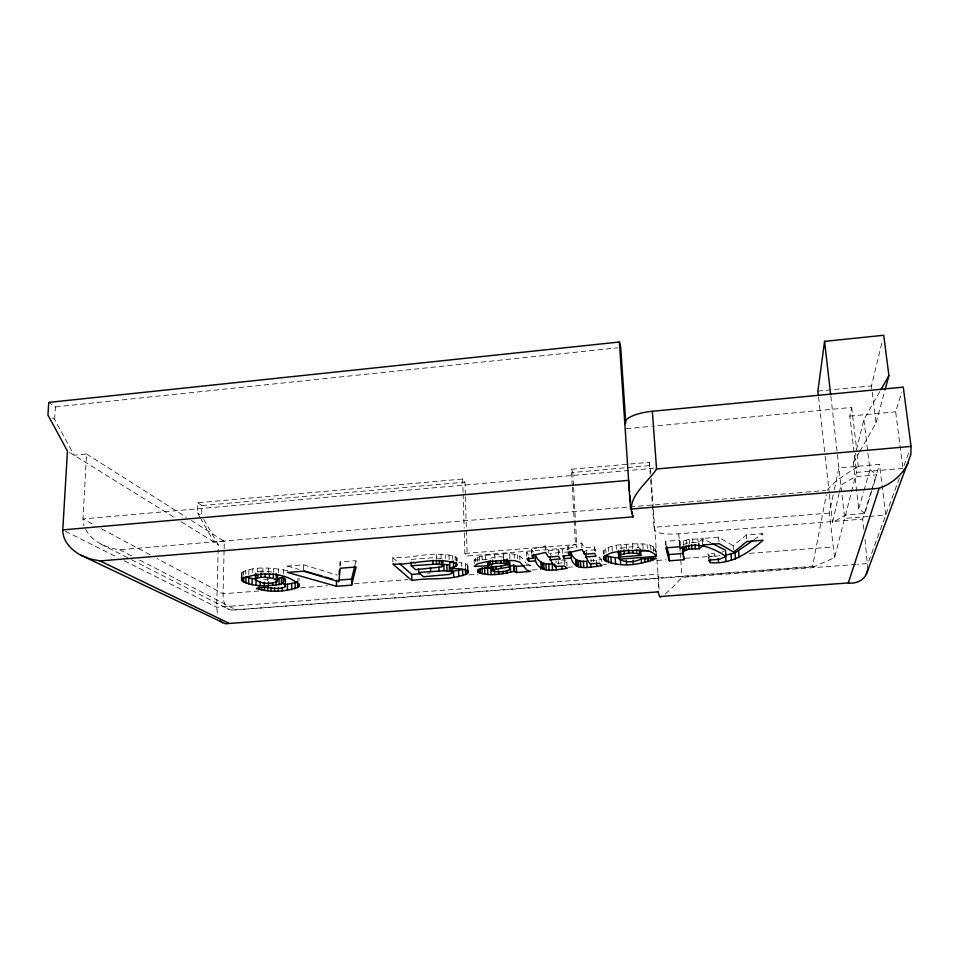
<?xml version="1.0" encoding="UTF-8"?>
<svg xmlns="http://www.w3.org/2000/svg" width="959" height="959" viewBox="0 0 959 959"><rect width="100%" height="100%" fill="white"/><g stroke="black" fill="none" stroke-linecap="round" stroke-linejoin="round"><path stroke-width="0.72" stroke-dasharray="4.79 3.6" d="M303.476 569.886L303.512 564.827L287.496 566.11L287.448 571.156M297.937 580.471L297.961 578.037M283.444 573.602L283.48 569.85C269.982 567.836 254.567 566.074 242.004 572.355L241.5 577.174M867.835 569.262L864.922 538.383M273.507 572.163L273.555 568.399M278.613 572.715L278.661 568.963M267.345 580.782L267.393 577.114M268.244 573.158L268.316 568.124M257.432 572.199L257.492 568.423M261.076 573.614L261.112 571.12L272.116 571.96M262.886 573.17L262.958 568.136M248.825 574.573L248.92 569.55M252.756 572.679L252.816 568.915M241.932 576.095L242.004 572.355M242.1 577.078L241.572 573.458M243.382 575.052L243.454 571.3M245.732 574.105L245.792 570.353M224.094 550.346L223.075 593.753C223.147 599.327 223.867 605.932 228.853 609.349L231.85 610.116L813.831 566.841L834.582 557.635L858.161 465.882L857.022 452.828M224.13 548.848L224.31 541.356L191.452 520.521M203.811 519.454L218.28 544.748L216.722 607.239L217.549 614.803M200.383 518.016L197.47 512.933L197.77 502.768L462.694 479.009L464.947 482.101L465.355 495.395M197.77 502.768L201.929 505.573L201.642 515.666L197.47 512.933M52.421 417.944L54.663 419.407L74.059 455.213L86.562 453.991L82.989 518.963L83.924 525.964M54.663 419.407L55.454 406.904L48.765 402.408M299.124 580.183L299.22 578.625M339.81 566.002L340.181 561.902L356.077 560.631L356.101 565.726M231.85 610.116L812.513 566.385L826.358 494.712M834.582 557.635L829.367 513.065L833.982 491.212M834.294 489.761L838.897 467.908L879.487 464.384L885.756 515.091L869.609 516.386M902.946 468.4L856.495 472.391L849.842 416.098L851.676 407.431L652.887 426.192M871.911 490.552L864.862 513.401L845.55 514.959L832.544 522.499L839.041 493.681M839.365 492.243L840.995 485.038L855.392 476.671L876.766 474.849L872.354 489.126M354.698 566.313L356.077 560.631M859.923 451.245L876.046 422.871L871.467 385.902L882.328 341.044M864.862 513.401L858.725 508.69L853.33 462.849L863.879 419.527L880.062 391.104M876.046 422.871L884.618 391.356M858.725 508.69L863.544 491.991M863.939 490.6L869.969 469.718L863.879 419.527M863.867 529.488L862.644 519.119L879.487 464.384M902.767 466.949L895.67 411.831L901.58 392.615M899.41 478.014L867.895 563.568L857.49 564.336M903.965 465.654L908.521 453.283M603.367 554.158L603.211 551.617C609.876 543.549 622.87 545.144 632.389 543.777C639.929 544.376 655.261 541.739 656.076 552.54M853.33 462.849L859.192 452.528M467.297 567.404L467.584 565.007L465.439 563.712L458.965 562.453M827.197 490.325C835.229 479.788 847.672 473.65 858.161 465.882M474.237 563.82L474.118 560.032C481.61 552.959 493.969 555.8 503.343 554.014C512.19 552.863 521.696 554.23 525.82 563.077M455.933 559.9L457.059 558.665L456.676 557.431C436.585 549.459 413.593 558.665 392.818 557.694L392.89 562.813M856.015 564.443L682.113 577.366L671.444 588.574L663.196 595.623M710.871 542.806L702.899 538.778L698.655 542.326L688.478 542.626L682.928 544.904M733.479 549.579L733.144 545.755L746.27 534.954L762.417 533.683L762.801 537.627M754.026 539.737L762.417 533.683M721.851 552.288L723.961 551.329M680.255 546.079L679.955 542.195L689.173 539.27L702.899 538.778L703.223 542.686M620.497 548.26L632.556 546.654L639.09 547.757L640.468 549.028M531.813 554.35L531.574 549.183L545.18 545.923L548.14 550.634L548.26 553.199M567.944 550.202L567.74 546.306L581.705 543.01L584.163 547.781L594.364 546.978L595.863 552.336M567.045 565.954L566.853 562.238L555.896 563.592M590.516 560.907L601.617 559.541L601.773 562.034M257.899 571.576L261.112 571.12M561.339 560.188L564.12 559.804L566.853 562.238M55.454 406.904L617.764 347.805M817.883 391.092L871.467 385.902M626.179 428.709L651.401 426.323M849.842 416.098L895.67 411.831M572.259 485.518L571.372 469.263L649.363 462.274L650.705 472.907M201.929 505.573L464.947 482.101M571.372 469.263L572.811 472.475L650.178 465.571M653.99 468.244L82.989 518.963L94.881 525.316M85.675 529.38C92.004 541.895 106.461 547.853 119.695 549.771L628.684 506.999M630.171 506.879L825.711 490.445M224.31 541.356L214.193 542.207L201.102 519.298M650.634 480.003L654.026 527.282L829.367 513.065M868.147 516.493L844.675 518.387L841.786 493.142M654.026 527.282L654.817 530.111A22.896 5.73 -4.1 0 0 678.756 533.827L862.644 519.119M464.899 553.427L575.46 544.628L576.874 547.289L467.177 555.98L464.899 553.427L464.192 529.62M526.767 556.184L526.599 552.336L533.348 551.809L531.574 549.183M548.14 550.634L558.246 549.843L559.888 552.6L560.02 555.153M562.609 553.367L562.418 549.507L569.226 548.968L567.74 546.306M665.654 545.263L665.366 541.356L679.535 540.241L679.955 542.195M702.611 543.669L702.18 538.443L718.579 537.148L733.144 545.755M559.888 552.6L549.867 553.391L551.161 555.441M569.43 551.845L564.024 552.276L562.418 549.507M595.707 549.783L585.589 550.574L586.92 553.175M652.935 550.226L655.896 549.998M427.498 573.242L430.363 573.014M526.143 565.606L530.327 565.283L530.495 568.975M258.87 591.008L223.075 593.753L156.988 558.474M300.635 587.807L327.487 585.745M354.327 583.683L408.031 579.572M469.179 574.873L478.133 574.189M531.825 570.066L540.78 569.382M567.632 567.32L573.59 566.865M603.427 564.575L606.412 564.348M657.119 560.452L666.073 559.768M685.469 558.282L719.765 555.645M749.602 553.355L833.131 546.954M708.497 558.881L708.078 553.882L714.323 553.559L714.635 557.311M708.078 553.882L709.732 556.388L718.015 555.956M474.118 560.032L487.592 559.553C493.034 556.496 501.725 555.513 507.263 558.582M268.52 579.62L260.225 579.464M441.212 558.402L432.857 557.766L411.171 559.421L415.463 563.413M287.496 566.11L298.693 569.346M283.48 569.85L286.777 570.797M303.512 564.827L337.508 575.148M812.513 566.385L813.831 566.841M530.327 565.283L526.623 563.856L526.779 567.572M702.18 538.443L702.899 538.778M65.452 531.25L117.657 557.479M124.358 560.835L216.722 607.239L657.994 574.177A23.256 1.199 85.2 0 1 658.677 588.586M100.935 544.113L130.256 559.061M131.587 559.732L228.853 609.349M119.695 549.771L131.635 555.944M139.594 560.056L235.135 609.361M101.486 528.841L150.383 554.949M69.659 452.48L175.053 517.92M181.371 521.828L218.28 544.748M86.562 453.991L186.394 517.309M869.969 469.718L876.766 474.849M392.818 557.694L398.381 562.633M601.617 559.541L599.159 557.083L599.459 562.094M526.599 552.336L528.505 555.069M665.366 541.356L666.397 545.323M603.211 551.617L603.463 553.175M851.676 407.431L856.759 450.227M830.842 396.163L841.618 491.667M818.542 396.99L824.968 454.578M825.136 456.052L829.247 492.974M829.415 494.448L832.544 522.499M746.27 534.954L746.641 538.898M718.579 537.148L719.034 542.374M709.732 556.388L709.948 558.869M697.852 538.646L698.176 542.566M692.674 538.886L692.985 542.794M689.173 539.27L689.593 544.484M686.129 539.845L686.428 543.753M683.168 540.768L683.575 545.971M679.535 540.241L679.943 545.443M678.756 533.827L679.655 545.443M679.763 546.894L680.099 551.245M680.219 552.696L680.662 558.498M680.77 559.948L682.113 577.366M651.137 478.769L653.247 508.102M653.343 509.577L656.412 552.144M656.939 559.493L659.061 589.09M649.363 462.274L650.214 474.094M655.033 548.152L655.309 551.976M653.271 546.618L653.642 551.749M650.622 545.419L650.993 550.562M647.085 544.544L647.349 548.416M642.782 543.993L643.141 549.159M637.879 543.729L638.143 547.625M632.389 543.777L632.724 549.231M626.299 544.137L626.647 549.315M620.941 544.688L621.18 548.56M616.158 545.431L616.409 549.303M611.998 546.366L612.31 551.533M608.438 547.505L608.665 551.365M605.68 548.776L605.92 552.624M603.942 550.154L604.182 553.978M596.45 560.32L596.594 562.813M594.364 546.978L594.592 550.85M593.561 559.097L593.705 561.602M591.032 559.121L591.176 561.626M581.705 543.01L582.005 548.224M572.811 472.475L573.542 485.949M573.626 487.436L576.874 547.289M572.331 486.992L575.46 544.628M564.12 559.804L564.383 564.791M558.246 549.843L558.51 554.973M558.546 560.571L558.737 564.3M556.016 560.595L556.148 563.089M545.18 545.923L545.371 549.819M519.742 555.848L519.898 559.648M517.428 554.793L517.584 558.606M514.216 554.242L514.372 558.066M509.685 553.942L509.888 559.049M503.343 554.014L503.547 559.121M494.724 554.554L494.868 558.378M485.518 555.525L485.65 559.349M482.053 556.1L482.173 559.912M479.344 556.723L479.464 560.536M477.27 557.431L477.402 561.231M475.712 558.21L475.832 562.01M468.04 566.182L468.112 568.651M465.403 496.882L467.177 555.98M467.584 565.007L467.704 568.735M465.439 563.712L465.547 567.464M462.694 479.009L463.089 492.411M463.137 493.897L464.156 528.133M461.615 562.753L461.723 566.505M457.059 558.665L457.131 561.195M456.676 557.431L456.784 561.243M455.093 556.388L455.189 560.212M452.432 555.537L452.54 559.373M449.028 554.913L449.16 560.032M445.204 554.506L445.3 558.354M441.02 554.338L441.116 558.186M436.561 554.398L436.645 558.258M340.181 561.902L340.193 565.714"/><path stroke-width="1.44" d="M295.108 588.622L295.156 582.616L297.686 581.514L297.638 587.531C284.619 592.003 269.719 592.446 256.461 588.538C265.931 585.086 275.748 590.864 285.027 586.956L285.422 579.428L283.241 577.078L276.156 579.02M297.638 587.531L299.076 586.237L299.088 583.815M287.4 590.229L287.46 584.247L295.156 582.616M291.692 589.521L291.74 583.528M241.5 577.174L242.028 580.794C252.924 587.304 266.866 586.069 279.021 584.618L279.093 578.517M279.021 584.618L281.383 583.971L281.455 577.869M282.234 590.756L282.258 587.759M285.506 586.333L283.181 583.192L283.241 577.078M272.572 585.469L272.596 583.036M255.502 573.362L255.394 579.572C261.196 584.295 269.935 583.911 276.779 581.933L277.427 580.926L273.339 578.445L273.399 573.47M274.55 591.08L274.586 588.095M276.084 585.11L276.12 581.466M276.216 579.704L276.288 573.518M276.779 581.933L277.499 574.765L277.427 580.926M278.29 590.984L278.326 587.999M264.288 585.721L264.348 582.065M264.48 590.48L264.528 586.884M273.339 578.445L265.14 577.27L265.187 573.53M267.633 590.828L267.693 586.345M268.436 585.697L268.484 582.041M269.443 577.63L269.491 573.89M270.989 591.032L271.037 588.035M255.957 585.182L256.041 580.303M255.394 579.572L257.803 577.809L257.863 574.069M258.894 589.341L258.942 586.932M260.141 585.553L260.189 581.897M257.803 577.809L261.016 577.366L261.076 573.614M261.567 589.989L261.603 587.591M248.669 583.911L248.789 577.786L245.972 576.886L245.864 583.024M252.037 584.63L252.145 578.517L248.789 577.786M255.801 578.541L255.873 573.554M242.028 580.794L242.076 578.313M243.598 581.969L243.694 577.03M624.848 423.974A29.897 9.806 -4.6 0 1 652.336 411.291L903.27 387.124L911.05 446.414L910.822 454.626L866.289 574.369C863.016 580.974 855.38 583.971 848.307 582.964L659.6 596.546L658.042 591.871L225.329 623.734L80.988 555.285C71.517 550.19 62.647 541.344 62.767 529.895L67.454 451.114L47.95 415.019L48.765 402.408L619.37 342.003L620.737 347.494L625.783 422.799M299.076 586.237L299.172 584.702C284.523 571.264 259.565 571.996 241.884 578.577L241.452 579.668M339.054 574.213L339.426 570.114M885.001 389.929L888.897 375.604L883.73 335.266L824.572 341.368L817.883 391.092L818.387 395.516M640.552 550.298L640.9 555.405L618.699 557.131L618.603 550.706M351.629 585.146L356.113 566.997L340.193 568.255L338.935 581.693L303.464 571.156L287.436 572.427L336.513 586.297L351.629 585.146L351.605 579.104L354.698 566.313M506.16 561.123L508.917 560.727L509.421 561.387L510.344 569.238C504.925 572.091 497.541 572.679 491.739 570.641L491.775 566.242M866.289 574.369L867.835 569.262M848.307 582.964L879.163 488.287C891.582 483.935 902.287 474.981 908.137 463.125M683.419 551.329L688.994 549.087L699.183 548.788L703.438 545.299L702.719 544.976L719.142 543.693L733.707 552.132L746.881 541.511L763.052 540.253C748.116 553.247 730.938 564.695 710.259 562.597L708.605 560.128L719.298 559.301L726.035 556.52C712.813 547.361 695.766 540.876 680.458 548.668L680.039 546.75L665.846 547.865L669.262 560.823L683.959 559.696L682.832 553.031L683.12 547.469M880.806 389.81L888.897 375.604M452.204 561.375L449.735 562.022L449.891 568.291L456.112 566.206L457.239 564.995L456.856 563.784C436.693 555.956 413.725 565.031 392.902 564.096L411.843 580.531C430.016 577.198 450.274 581.07 467.477 573.566L468.148 569.898M285.087 580.914L285.422 579.428M911.05 446.414L656.567 468.987C647.673 483.108 624.8 498.033 633.108 516.853L100.084 560.931L90.182 558.965L80.988 555.285M487.807 565.846C493.262 562.717 501.425 562.25 507.251 564.551C499.016 567.848 485.865 565.307 477.582 571.061L477.894 572.055C489.018 576.815 502.372 574.141 513.784 571.36L516.637 572.511L530.603 571.444L526.887 570.042L520.006 562.19L514.48 560.607L503.595 560.404L485.733 561.89L477.486 563.772L474.309 566.337L487.807 565.846L487.675 562.07M452.396 568.124L452.528 573.074L449.615 574.393L423.363 576.767L418.615 572.439L418.544 568.711M725.999 561.399L725.448 555.189L734.966 552.935L752.839 540.612M442.626 561.159L442.746 566.218L441.667 566.937L415.583 569.682L411.279 565.774L411.219 561.962M619.298 559.205L656.352 556.352C650.178 547.289 636.141 551.029 626.73 550.61C619.13 552.012 608.617 551.149 603.595 557.982L603.834 559.505C618.663 568.375 640.612 565.055 656.136 558.318L641.259 558.893C634.954 562.406 625.52 562.933 619.298 559.205L618.903 552.887M618.927 555.824C625.076 552.528 632.868 552.42 639.533 554.17L640.9 555.405M281.383 583.971L283.181 583.192M491.907 569.97L509.169 566.997L510.344 569.238M524.753 565.714L516.386 566.361L513.533 565.187L510.332 566.17L510.572 572.331M453.679 577.21L453.511 571.108L462.562 569.574L462.741 575.712M552.504 569.97L552.204 563.796C544.808 565.139 537.771 562.082 535.194 554.542L535.482 560.895C540.313 574.765 556.544 569.238 567.165 568.435L564.443 566.038L554.793 566.517L550.178 559.756L550.058 557.203M587.148 567.32L586.8 561.123C579.572 562.453 572.547 559.565 570.785 551.737L571.12 558.126C574.849 572.547 591.727 566.313 601.988 565.762L599.531 563.341L589.821 563.82L585.949 556.963L585.805 554.41M284.871 584.51L287.46 584.247M62.767 529.895L628.613 480.363A29.285 1.918 85 0 0 629.548 491.955M879.163 488.287L630.531 509.109L619.37 342.003M411.279 565.774L436.549 564.072L441.356 564.743L442.746 566.218M533.468 554.374L533.636 558.21L526.875 558.737L528.781 561.423L535.482 560.895M569.358 551.545L569.562 555.393L562.741 555.932L564.348 558.653L571.12 558.126M569.562 555.393L568.076 552.792L582.077 549.531L584.522 554.23L594.736 553.427L596.078 556.172L585.949 556.963M639.617 551.269L648.5 550.574M550.178 559.756L560.212 558.965L558.57 556.256L548.452 557.047L545.491 552.42L531.861 555.633L533.636 558.21M418.615 572.439L444.017 570.725L451.198 571.6L452.528 573.074M339.246 580.063L351.605 579.104M399.495 563.616L411.735 574.453L420.33 573.794M666.733 546.642L668.795 554.566L683.467 553.427M261.016 577.366L265.14 577.27M449.891 568.291L461.794 568.999L465.618 569.958L468.22 572.367M484.846 574.189L484.643 568.04L490.84 568.351L491.056 574.489M449.423 571.12L449.256 564.899L446.846 564.587L443.861 564.491L444.017 570.725M606.328 561.794L605.944 555.501L610.895 557.131L620.293 558.066M252.145 578.517L256.053 579.08M304.303 570.965L322.5 576.227M325.305 577.042L332.305 579.068M659.6 596.546L660.715 596.906M100.084 560.931L228.554 623.05M712.201 543.489L725.484 550.214L726.035 556.52M219.923 620.629L222.392 622.906M683.18 552.096L682.329 546.63L682.832 553.031M824.572 341.368L830.662 394.688M738.586 550.934L739.149 557.215M734.966 552.935L735.517 559.181M730.986 554.194L731.537 560.416M718.219 558.438L718.543 562.166M710.044 560.116L710.259 562.597M698.763 543.609L699.183 548.788M695.083 544.76L695.395 548.632M691.619 544.88L691.93 548.764M688.694 545.215L688.994 549.087M686.296 545.719L686.596 549.591M684.438 546.45L684.738 550.31M683.659 555.932L683.959 559.696M668.795 554.566L669.262 560.823M652.336 411.291L656.567 468.987M656.172 553.811L656.352 556.352M652.815 557.694L652.983 560.212M650.502 557.263L650.765 561.027M647.84 558.018L648.104 561.77M644.772 558.677L645.035 562.43M641.199 558.006L641.547 562.993M639.269 550.322L639.533 554.17M636.488 549.543L636.752 553.391M632.82 550.514L632.988 553.079M633.084 560.128L633.336 563.868M628.421 549.363L628.672 553.223M626.359 560.512L626.599 564.24M624.021 549.927L624.273 553.775M620.653 550.826L620.905 554.674M620.377 559.301L620.689 564.288M618.291 550.766L618.699 557.131M615.199 557.766L615.594 564.012M610.895 557.131L611.279 563.389M608.114 556.4L608.497 562.669M604.47 555.693L604.769 560.739M603.691 556.975L603.834 559.505M596.594 562.813L596.81 566.529M590.66 563.389L590.876 567.117M584.379 551.653L584.522 554.23M583.384 561.159L583.719 567.356M580.507 561.027L580.842 567.237M578.397 560.739L578.745 566.961M576.862 560.284L577.198 566.505M575.676 559.624L576.011 565.858M564.216 556.1L564.348 558.653M561.962 566.721L562.082 569.19M556.028 566.062L556.208 569.766M554.674 564.024L554.793 566.517M548.8 563.832L549.087 570.006M545.911 563.7L546.198 569.886M543.777 563.424L544.065 569.61M542.195 562.981L542.482 569.167M540.936 562.322L541.224 568.531M528.613 557.611L528.781 561.423M516.386 566.361L516.637 572.511M514.324 565.522L514.563 571.696M513.533 565.187L513.784 571.36M509.421 561.387L509.673 567.632M508.917 560.727L509.169 566.997M507.311 559.84L507.503 564.875M507.047 559.505L507.251 564.551M506.891 570.665L506.987 573.122M505.944 559.984L506.088 563.784M503.978 559.565L504.122 563.365M502.9 571.276L502.984 573.734M500.802 560.751L500.898 563.293M500.766 565.654L500.862 568.16M498.428 570.497L498.572 574.177M495.911 561.027L496.007 563.556M496.091 566.325L496.187 568.819M494.52 570.725L494.652 574.405M493.477 566.817L493.561 569.31M492.506 560.116L492.638 563.916M491.559 565.678L491.739 570.641M490.145 560.583L490.277 564.371M488.599 561.219L488.73 565.007M487.58 568.279L487.795 574.417M482.113 567.668L482.317 573.818M480.159 568.411L480.315 573.35M478.721 569.059L478.841 572.763M477.822 569.586L477.894 572.055M467.369 569.862L467.477 573.566M465.439 568.567L465.618 574.717M458.606 570.425L458.774 576.551M456.004 562.43L456.112 566.206M453.451 561.051L453.619 567.344M452.168 568.531L452.276 572.247M451.102 567.872L451.198 571.6M446.846 564.587L447.014 570.821M442.435 560.356L442.567 565.426M441.272 560.931L441.356 564.743M439.258 560.476L439.342 564.288M438.922 567.177L439.018 570.917M436.453 560.248L436.549 564.072M432.917 560.308L433 564.132M430.507 567.776L430.579 571.504M411.735 574.453L411.843 580.531M336.513 580.279L336.513 586.297M633.108 516.853A29.285 1.918 85 0 1 632.64 515.103M632.389 513.916A29.285 1.918 85 0 1 631.993 511.758M630.566 501.641A29.285 1.918 85 0 1 629.931 495.791M658.401 592.326A23.256 1.199 85.2 0 1 658.042 591.871"/></g></svg>
